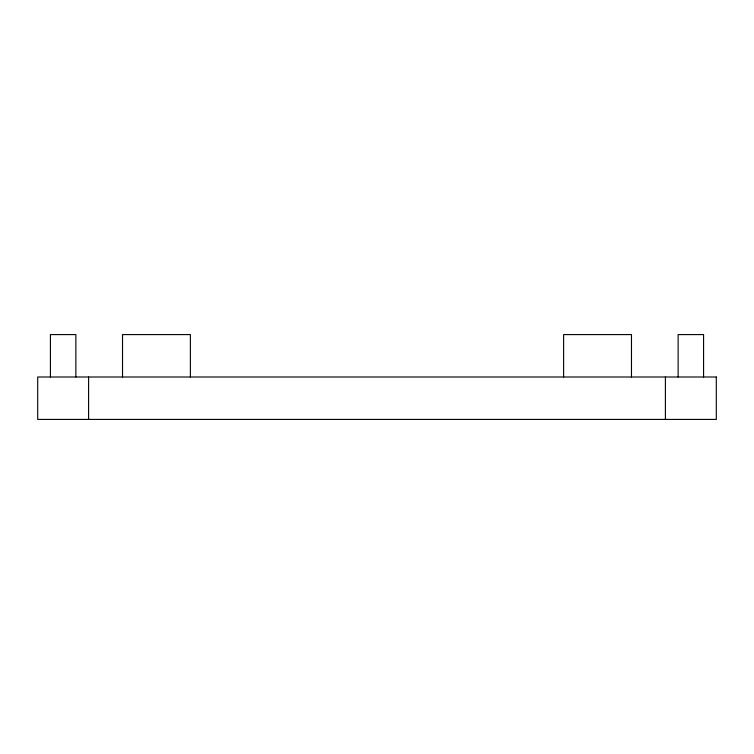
<?xml version="1.0" encoding="UTF-8"?>
<svg xmlns="http://www.w3.org/2000/svg" width="754" height="754" viewBox="0 0 754 754"><rect width="100%" height="100%" fill="white"/><g stroke="black" fill="none" stroke-linecap="round" stroke-linejoin="round"><path stroke-width="1.13" d="M703.576 377L703.576 334.587L678.129 334.587L678.129 377M665.405 377L665.405 419.413M631.475 377L631.475 334.587L563.615 334.587L563.615 377M190.385 377L190.385 334.587L122.525 334.587L122.525 377M88.595 377L88.595 419.413M75.871 377L75.871 334.587L50.424 334.587L50.424 377M716.3 377L37.7 377L37.7 419.413L716.3 419.413L716.3 377"/></g></svg>
